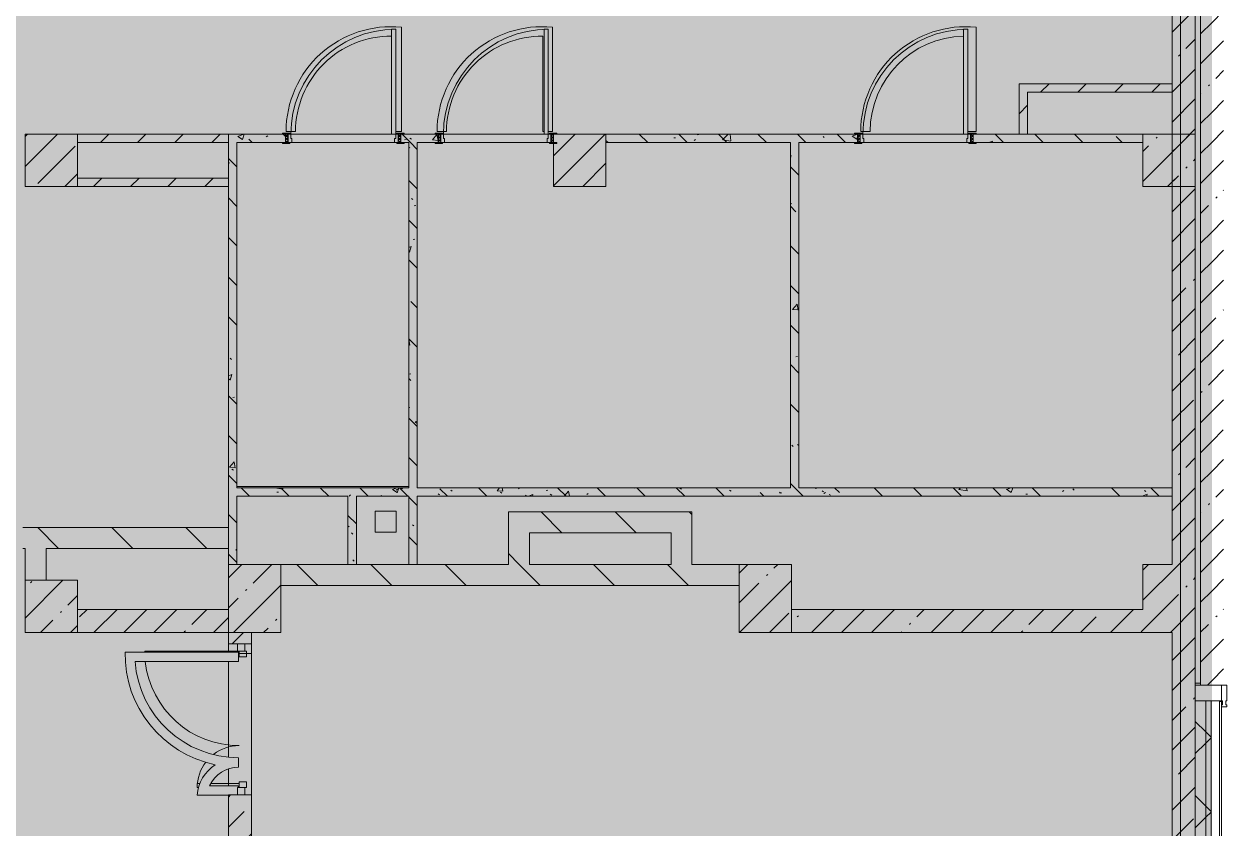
# Model space of a CAD drawing. Header units: millimetres. Extents: x 35147 to 231677, y -8553 to 29000.
# Drawn here: x 178197 to 189631, y 9037 to 16700 of the extents above; entities that cross this region are included whole.
import ezdxf

# ---------------------------------------------------------------- set-up
doc = ezdxf.new("R2010")
doc.units = ezdxf.units.MM
doc.linetypes.add('Осевая', pattern=[3175, 635, -476.25, 1587.5, -476.25])
doc.layers.add('A-DETL-GENF-2', color=7, linetype='Continuous', lineweight=9, true_color=0xc0c0c0, transparency=0.4)
for name, color, linetype, lineweight, true_color in [('A-DETL-GENF-5', 7, 'Continuous', 5, 0xb7b7b7), ('A-DOOR-2', 7, 'Continuous', 5, 0xaaaaaa), ('A-DOOR-3', 7, 'Continuous', 5, 0xe2e2e2), ('A-DOOR-4', 7, 'Continuous', 5, 0xb7b7b7), ('A-DOOR-FRAM-2', 7, 'Continuous', 5, 0xe2e2e2), ('A-DOOR-FRAM-3', 7, 'Continuous', 5, 0xaaaaaa), ('A-DOOR-FRAM-4', 7, 'Continuous', 5, 0xb7b7b7), ('A-FLOR-2', 7, 'Continuous', 5, 0xb7b7b7), ('A-GLAZ-CWMG-4', 7, 'Continuous', 5, 0x737373), ('A-WALL-3', 7, 'Continuous', 9, 0x737373), ('A-WALL-4', 7, 'Continuous', 5, 0x737373), ('I-WALL-4', 7, 'Continuous', 5, 0x737373), ('I-WALL-5', 7, 'Continuous', 5, 0x787878), ('S-COLS-2', 7, 'Continuous', 5, 0x737373)]:
    doc.layers.add(name, color=color, linetype=linetype, lineweight=lineweight, true_color=true_color)
for name, color, linetype, lineweight in [('A-GLAZ-CWMG-2', 7, 'Continuous', 5), ('A-WALL', 7, 'Continuous', 9), ('A-WALL-2', 7, 'Continuous', 5), ('I-WALL-3', 7, 'Continuous', 5), ('S-COLS-1', 7, 'Continuous', 5), ('Оси', 7, 'Continuous', 9), ('Оси-2', 7, 'Осевая', 9)]:
    doc.layers.add(name, color=color, linetype=linetype, lineweight=lineweight)
pattern_1 = [(45, (104667.4, 0), (-285.1231, 285.1231), []), (45, (104952.5, 0), (-285.1231, 285.1231), [504.031, -100.806, 16.764, -84.042])]
pattern_2 = [(135, (104667.4, 0), (-353.5534, -353.5534), [])]
pattern_3 = [(45, (104667.4, 0), (-353.5534, 353.5534), []), (135, (104667.4, 0), (-353.5534, -353.5534), [])]
pattern_4 = [(135, (104667.4, 0), (-377.1708, -377.1708), [533.4, -88.9, 17.78, -88.9]), (135, (104667.4, 376.94), (-377.1708, -377.1708), []), (50, (104667.4, 0), (637.6445, -55.7866), [66.675, -733.425]), (355, (104667.4, 0), (-123.3494, 668.699), [53.34, -586.74]), (100.451, (104720.5, -4.65), (514.299, 612.908), [56.665, -623.315]), (46.184, (104667.4, 177.8), (948.7764, -147.15), [100.012, -1100.137]), (96.636, (104746.45, 165.5), (830.909, 865.997), [84.998, -934.973]), (351.184, (104667.4, 177.8), (830.918, 865.988), [80.01, -880.11]), (21, (104756.3, 133.35), (530.6506, -357.9283), [66.675, -733.425]), (326, (104756.3, 133.35), (216.308, 644.6585), [53.34, -586.74]), (71.451, (104800.5, 103.5), (746.9596, 286.7243), [56.665, -623.315]), (37.5, (104667.39, 0), (10.81053, 295.9426), [16.764, -562.864, 16.764, -578.866, -588.962]), (37.5, (104667.39, 0), (10.81053, 295.9426), [-1175.258, 16.764, -572.198]), (7.5, (104667.4, 0), (233.8692, 350.6318), [16.764, -322.834, 16.764, -549.529, -224.472]), (7.5, (104667.4, 0), (233.8692, 350.6318), [-905.891, 16.764, -207.708]), (327.5, (104469.14, 0), (474.5678, -20.0513), [16.764, -205.486, 16.764, -676.656, -920.115]), (327.5, (104469.14, 0), (474.5678, -20.0513), [-915.67, 16.764, -903.351]), (317.5, (104380.24, 0), (518.4522, 88.9934), [16.764, -272.161, 16.764, -443.738, -653.415]), (317.5, (104380.24, 0), (518.4522, 88.9934), [-749.427, 16.764, -636.651])]
pattern_5 = [(135, (1751.41, 104.685), (-14.14214, -14.14214), []), (225, (1751.41, 104.685), (14.14214, -14.14214), [])]
pattern_6 = [(45, (-371.384, 104.685), (-14.1421, 14.1421), []), (135, (-371.384, 104.685), (-14.1421, -14.1421), [])]
pattern_7 = [(45, (104667.4, 0), (-176.7767, 176.7767), [])]

# ---------------------------------------------------------------- blocks, each defined once
blk = doc.blocks.new('BSC_Колонна _Прямоугольная - 650х500-23287315-2_9_2_птичка')
at = {"layer": 'S-COLS-1'}
h = blk.add_hatch(dxfattribs=at)
h.set_pattern_fill('FP_120', color=256, style=0, pattern_type=2)
h.set_pattern_definition([(135, (11225, -75730), (-285.1231, -285.1231), []), (135, (11225, -75444.88), (-285.1231, -285.1231), [504.031, -100.806, 16.764, -84.042])])
h.paths.add_polyline_path([(325, 250), (-325, 250), (-325, -250), (325, -250), (325, 111)])
at = {"layer": 'S-COLS-2'}
for p, q in [((325, 250), (-325, 250)), ((-325, 250), (-325, -250)), ((325, -250), (325, 250)), ((-325, -250), (325, -250))]:
    blk.add_line(p, q, dxfattribs=at)
blk = doc.blocks.new('BSC_Колонна _Прямоугольная - 500х500-V292-2_9_2_птичка')
at = {"layer": 'S-COLS-1'}
h = blk.add_hatch(dxfattribs=at)
h.set_pattern_fill('FP_121', color=256, style=0, pattern_type=2)
h.set_pattern_definition([(45, (-73790, -11150), (-285.1231, 285.1231), []), (45, (-73504.88, -11150), (-285.1231, 285.1231), [504.031, -100.806, 16.764, -84.042])])
h.paths.add_polyline_path([(-250, -250), (250, -250), (250, 250), (-250, 250), (-250, 71)])
at = {"layer": 'S-COLS-2'}
for p, q in [((250, 250), (-250, 250)), ((-250, 250), (-250, -250)), ((250, -250), (250, 250)), ((-250, -250), (250, -250))]:
    blk.add_line(p, q, dxfattribs=at)
blk = doc.blocks.new('BSC_Колонна _Прямоугольная - 500х500-V312-2_9_2_птичка')
at = {"layer": 'S-COLS-1'}
h = blk.add_hatch(dxfattribs=at)
h.set_pattern_fill('FP_135', color=256, style=0, pattern_type=2)
h.set_pattern_definition([(45, (-73790, -15400), (-285.1231, 285.1231), []), (45, (-73504.88, -15400), (-285.1231, 285.1231), [504.031, -100.806, 16.764, -84.042])])
h.paths.add_polyline_path([(-250, -250), (250, -250), (250, 250), (-250, 250)])
at = {"layer": 'S-COLS-2'}
for p, q in [((250, 250), (-250, 250)), ((-250, 250), (-250, -250)), ((250, -250), (250, 250)), ((-250, -250), (250, -250))]:
    blk.add_line(p, q, dxfattribs=at)
blk = doc.blocks.new('BSC_Колонна _Прямоугольная - 500х500-V313-2_9_2_птичка')
at = {"layer": 'S-COLS-1'}
h = blk.add_hatch(dxfattribs=at)
h.set_pattern_fill('FP_136', color=256, style=0, pattern_type=2)
h.set_pattern_definition([(45, (-78830, -15400), (-285.1231, 285.1231), []), (45, (-78544.88, -15400), (-285.1231, 285.1231), [504.031, -100.806, 16.764, -84.042])])
h.paths.add_polyline_path([(-250, -250), (250, -250), (250, 250), (-250, 250), (-250, 170), (-220, 170), (-220, 162), (-250, 162)])
at = {"layer": 'S-COLS-2'}
for p, q in [((250, 250), (-220, 250)), ((250, -250), (250, 250)), ((-250, 162), (-250, -250)), ((-250, -250), (250, -250))]:
    blk.add_line(p, q, dxfattribs=at)
blk = doc.blocks.new('110_Дверь_СКБ_1Ст_Внутренняя1 - Д-4 _л_ 1100x2100h_су мгн-32399984-2_9_2_птичка')
at = {"layer": 'A-DOOR-2'}
h = blk.add_hatch(dxfattribs=at)
h.set_pattern_fill('FP_38', color=256, style=0, pattern_type=2)
h.set_pattern_definition(pattern_5)
h.paths.add_polyline_path([(562.5, -40), (562.5, 40), (537.5, 40), (537.5, -40)])
at = {"layer": 'A-DOOR-3'}
h = blk.add_hatch(color=256, dxfattribs=at)
h.paths.add_polyline_path([(502.5, -40), (537.5, -40), (537.5, 40), (512.5, 40), (512.5, 0), (502.5, 0)])
h.paths.add_polyline_path([(-477.5, -40), (-477.5, 0), (-487.5, 0), (-487.5, 40), (-512.5, 40), (-512.5, -40)])
at = {"layer": 'A-DOOR-FRAM-2'}
for points in [[(472.5, 40), (512.5, 40), (512.5, 1040), (472.5, 1040), (472.5, 238.6)], [(-497.5, 40), (-497.5, 48), (-567.5, 48), (-567.5, 40)], [(592.5, 40), (592.5, 48), (522.5, 48), (522.5, 40)], [(-497.5, -48), (-497.5, -40), (-567.5, -40), (-567.5, -48)], [(592.5, -48), (592.5, -40), (522.5, -40), (522.5, -48)]]:
    blk.add_hatch(color=256, dxfattribs=at).paths.add_polyline_path(points)
at = {"layer": 'A-DOOR-FRAM-3'}
h = blk.add_hatch(dxfattribs=at)
h.set_pattern_fill('FP_39', color=256, style=0, pattern_type=2)
h.set_pattern_definition(pattern_6)
h.paths.add_polyline_path([(-512.5, -40), (-512.5, 40), (-537.5, 40), (-537.5, -40)])
at = {"layer": 'A-DOOR-4'}
for p, q in [((512.5, 1040), (472.5, 1040)), ((472.5, 1040), (472.5, 40)), ((512.5, 40), (512.5, 1040)), ((472.5, 40), (512.5, 40))]:
    blk.add_line(p, q, dxfattribs=at)
blk.add_arc((512.5, 40), 1000, 90, 180, dxfattribs=at)
at = {"layer": 'A-DOOR-FRAM-4'}
for p, q in [((-497.5, 48), (-567.5, 48)), ((-567.5, 48), (-567.5, 40)), ((-567.5, 40), (-497.5, 40)), ((-512.5, 40), (-537.5, 40)), ((-537.5, 40), (-537.5, -40)), ((-487.5, 40), (-512.5, 40)), ((-512.5, 40), (-512.5, -40)), ((-512.5, -40), (-512.5, 40)), ((-497.5, 40), (-512.5, 40)), ((-512.5, 40), (-512.5, 39)), ((-512.5, 39), (-497.5, 39)), ((-497.5, 40), (-497.5, 48)), ((-497.5, 39), (-497.5, 40)), ((-487.5, 0), (-487.5, 40)), ((-477.5, 0), (-487.5, 0)), ((-477.5, -40), (-477.5, 0)), ((512.5, 0), (502.5, 0)), ((502.5, 0), (502.5, -40)), ((512.5, 40), (512.5, 0)), ((537.5, 40), (512.5, 40)), ((592.5, 48), (522.5, 48)), ((522.5, 48), (522.5, 40)), ((537.5, 40), (522.5, 40)), ((522.5, 40), (522.5, 39)), ((522.5, 40), (592.5, 40)), ((522.5, 39), (537.5, 39)), ((537.5, -40), (537.5, 40)), ((562.5, 40), (537.5, 40)), ((537.5, 40), (537.5, -40)), ((537.5, 39), (537.5, 40)), ((562.5, -40), (562.5, 40)), ((592.5, 40), (592.5, 48)), ((-497.5, -40), (-567.5, -40)), ((-567.5, -40), (-567.5, -48)), ((-567.5, -48), (-497.5, -48)), ((-537.5, -40), (-512.5, -40)), ((-497.5, -39), (-512.5, -39)), ((-512.5, -39), (-512.5, -40)), ((-512.5, -40), (-477.5, -40)), ((-512.5, -40), (-497.5, -40)), ((-497.5, -40), (-497.5, -39)), ((-497.5, -48), (-497.5, -40)), ((502.5, -40), (537.5, -40)), ((537.5, -39), (522.5, -39)), ((522.5, -39), (522.5, -40)), ((522.5, -40), (537.5, -40)), ((592.5, -40), (522.5, -40)), ((522.5, -40), (522.5, -48)), ((522.5, -48), (592.5, -48)), ((537.5, -40), (537.5, -39)), ((537.5, -40), (562.5, -40)), ((592.5, -48), (592.5, -40))]:
    blk.add_line(p, q, dxfattribs=at)
blk = doc.blocks.new('Прямоугольный импост - Импост структурный с накладкой - 190мм-23946641-2_9_2_птичка')
at = {"layer": 'A-GLAZ-CWMG-2'}
for p, q in [((0, 17), (-50, 17)), ((-50, 17), (-50, 0)), ((-50, 0), (-40, 0)), ((-40, 0), (-40, -40)), ((-10, -40), (-10, 0)), ((-10, 0), (0, 0)), ((0, 0), (0, 17)), ((-40, -40), (-50, -40)), ((-50, -40), (-50, -190)), ((0, -40), (-10, -40)), ((0, -190), (0, -40)), ((-50, -190), (0, -190))]:
    blk.add_line(p, q, dxfattribs=at)
blk = doc.blocks.new('110_Дверь_СКБ_1Ст_Внутренняя1 - Д-5 _л_ 1100x2100h_су мгн EIW30-32897889-2_9_2_птичка')
at = {"layer": 'A-DOOR-2'}
h = blk.add_hatch(dxfattribs=at)
h.set_pattern_fill('FP_38', color=256, style=0, pattern_type=2)
h.set_pattern_definition(pattern_5)
h.paths.add_polyline_path([(562.5, -40), (562.5, 40), (537.5, 40), (537.5, -40)])
at = {"layer": 'A-DOOR-3'}
h = blk.add_hatch(color=256, dxfattribs=at)
h.paths.add_polyline_path([(502.5, -40), (537.5, -40), (537.5, 40), (512.5, 40), (512.5, 0), (502.5, 0)])
h.paths.add_polyline_path([(-477.5, -40), (-477.5, 0), (-487.5, 0), (-487.5, 40), (-512.5, 40), (-512.5, -40)])
at = {"layer": 'A-DOOR-FRAM-2'}
for points in [[(472.5, 40), (512.5, 40), (512.5, 1040), (472.5, 1040), (472.5, 238.6)], [(-497.5, 40), (-497.5, 48), (-567.5, 48), (-567.5, 40)], [(592.5, 40), (592.5, 48), (522.5, 48), (522.5, 40)], [(-497.5, -48), (-497.5, -40), (-567.5, -40), (-567.5, -48)], [(592.5, -48), (592.5, -40), (522.5, -40), (522.5, -48)]]:
    blk.add_hatch(color=256, dxfattribs=at).paths.add_polyline_path(points)
at = {"layer": 'A-DOOR-FRAM-3'}
h = blk.add_hatch(dxfattribs=at)
h.set_pattern_fill('FP_39', color=256, style=0, pattern_type=2)
h.set_pattern_definition(pattern_6)
h.paths.add_polyline_path([(-512.5, -40), (-512.5, 40), (-537.5, 40), (-537.5, -40)])
at = {"layer": 'A-DOOR-4'}
for p, q in [((512.5, 1040), (472.5, 1040)), ((472.5, 1040), (472.5, 40)), ((512.5, 40), (512.5, 1040)), ((472.5, 40), (512.5, 40))]:
    blk.add_line(p, q, dxfattribs=at)
blk.add_arc((512.5, 40), 1000, 90, 180, dxfattribs=at)
at = {"layer": 'A-DOOR-FRAM-4'}
for p, q in [((-497.5, 48), (-567.5, 48)), ((-567.5, 48), (-567.5, 40)), ((-567.5, 40), (-497.5, 40)), ((-512.5, 40), (-537.5, 40)), ((-537.5, 40), (-537.5, -40)), ((-487.5, 40), (-512.5, 40)), ((-512.5, 40), (-512.5, -40)), ((-512.5, -40), (-512.5, 40)), ((-497.5, 40), (-512.5, 40)), ((-512.5, 40), (-512.5, 39)), ((-512.5, 39), (-497.5, 39)), ((-497.5, 40), (-497.5, 48)), ((-497.5, 39), (-497.5, 40)), ((-487.5, 0), (-487.5, 40)), ((-477.5, 0), (-487.5, 0)), ((-477.5, -40), (-477.5, 0)), ((512.5, 0), (502.5, 0)), ((502.5, 0), (502.5, -40)), ((512.5, 40), (512.5, 0)), ((537.5, 40), (512.5, 40)), ((592.5, 48), (522.5, 48)), ((522.5, 48), (522.5, 40)), ((537.5, 40), (522.5, 40)), ((522.5, 40), (522.5, 39)), ((522.5, 40), (592.5, 40)), ((522.5, 39), (537.5, 39)), ((537.5, -40), (537.5, 40)), ((562.5, 40), (537.5, 40)), ((537.5, 40), (537.5, -40)), ((537.5, 39), (537.5, 40)), ((562.5, -40), (562.5, 40)), ((592.5, 40), (592.5, 48)), ((-497.5, -40), (-567.5, -40)), ((-567.5, -40), (-567.5, -48)), ((-567.5, -48), (-497.5, -48)), ((-537.5, -40), (-512.5, -40)), ((-497.5, -39), (-512.5, -39)), ((-512.5, -39), (-512.5, -40)), ((-512.5, -40), (-477.5, -40)), ((-512.5, -40), (-497.5, -40)), ((-497.5, -40), (-497.5, -39)), ((-497.5, -48), (-497.5, -40)), ((502.5, -40), (537.5, -40)), ((537.5, -39), (522.5, -39)), ((522.5, -39), (522.5, -40)), ((522.5, -40), (537.5, -40)), ((592.5, -40), (522.5, -40)), ((522.5, -40), (522.5, -48)), ((522.5, -48), (592.5, -48)), ((537.5, -40), (537.5, -39)), ((537.5, -40), (562.5, -40)), ((592.5, -48), (592.5, -40))]:
    blk.add_line(p, q, dxfattribs=at)
blk = doc.blocks.new('BSC_Колонна _Прямоугольная - 650х500-V358-2_9_2_птичка')
at = {"layer": 'S-COLS-1'}
h = blk.add_hatch(dxfattribs=at)
h.set_pattern_fill('FP_172', color=256, style=0, pattern_type=2)
h.set_pattern_definition([(135, (11225, -80600), (-285.1231, -285.1231), []), (135, (11225, -80314.88), (-285.1231, -285.1231), [504.031, -100.806, 16.764, -84.042])])
h.paths.add_polyline_path([(325, 250), (-325, 250), (-325, -250), (325, -250), (325, -121)])
at = {"layer": 'S-COLS-2'}
for p, q in [((325, 250), (-325, 250)), ((-325, 250), (-325, -250)), ((325, -250), (325, 250)), ((-325, -250), (325, -250))]:
    blk.add_line(p, q, dxfattribs=at)
blk = doc.blocks.new('Прямоугольный импост - 50 x 70 мм-V402-2_9_2_птичка')
at = {"layer": 'A-GLAZ-CWMG-4'}
for p, q in [((-70, 35), (0, 35)), ((-70, -35), (-70, 35)), ((0, 35), (0, -35)), ((0, -35), (-70, -35))]:
    blk.add_line(p, q, dxfattribs=at)
blk = doc.blocks.new('Дверь_Витражная_остекление_ - ДВН_ДАО_Главный вход_1200 в свету Д-22 _п_-32403398-2_9_2_птичка')
at = {"layer": 'A-DOOR-3'}
blk.add_hatch(color=256, dxfattribs=at).paths.add_polyline_path([(610, 24), (610, 20), (650, 24), (650, 920), (642, 920), (642, 24)])
h = blk.add_hatch(color=256, dxfattribs=at)
h.paths.add_polyline_path([(-650, 408), (-650, 407), (-610, 392), (-610, 420), (-650, 420)])
h.paths.add_polyline_path([(-650, 27), (-650, 20), (-610, 20), (-610, 289), (-633, 302), (-633, 27)])
at = {"layer": 'A-DETL-GENF-5'}
for p, q in [((650, 920), (642, 920)), ((650, 35), (650, 920)), ((-610, 420), (-650, 420)), ((-650, 420), (-650, 407)), ((-610, 392), (-610, 420)), ((-610, 20), (-610, 289)), ((-650, 20), (-610, 20)), ((-595, 20), (-650, 20)), ((-595, -50), (-595, 20)), ((595, -50), (595, 20)), ((595, 20), (650, 20)), ((610, 20), (650, 20)), ((-650, -35), (-650, -50)), ((-650, -50), (-595, -50)), ((650, -50), (595, -50)), ((650, -35), (650, -50))]:
    blk.add_line(p, q, dxfattribs=at)
at = {"layer": 'A-DOOR-4'}
for p, q in [((650, 920), (650, 35)), ((-650, 420), (-650, 407))]:
    blk.add_line(p, q, dxfattribs=at)
for centre, radius, start, end in [((650, 20), 900, 90, 90.5109), ((650, 20), 900, 96.319, 180), ((-650, 20), 400, 52.4742, 90), ((-650, 20), 400, 360, 37.0443)]:
    blk.add_arc(centre, radius, start, end, dxfattribs=at)
blk = doc.blocks.new('Прямоугольный импост - 50 x 70 мм-V394-2_9_2_птичка')
at = {"layer": 'A-GLAZ-CWMG-4'}
for p, q in [((0, 35), (-70, 35)), ((-70, 35), (-70, -35)), ((0, -35), (0, 35)), ((-70, -35), (0, -35))]:
    blk.add_line(p, q, dxfattribs=at)

msp = doc.modelspace()

# ---------------------------------------------------------------- hatches: boundary and pattern name
at = {"layer": 'A-DETL-GENF-2'}
msp.add_hatch(color=256, dxfattribs=at).paths.add_polyline_path([(180508.3, -280), (180527.4, -280), (180527.4, 3300), (189527.4, 3300), (189527.4, 27350), (146577.4, 27350), (146577.4, 23778), (143427.4, 23778), (143427.4, -280), (179580.8, -280)])
at = {"layer": 'A-WALL-2'}
h = msp.add_hatch(dxfattribs=at)
h.set_pattern_fill('FP_84', color=256, style=0, pattern_type=2)
h.set_pattern_definition(pattern_3)
h.paths.add_polyline_path([(189367.4, 3450), (189467.4, 3450), (189467.4, 10250), (189367.4, 10250), (189367.4, 3550)])
h = msp.add_hatch(dxfattribs=at)
h.set_pattern_fill('FP_84', color=256, style=0, pattern_type=2)
h.set_pattern_definition(pattern_3)
h.paths.add_polyline_path([(189517.4, 3400), (189517.4, 10250), (189467.4, 10250), (189467.4, 3400)])
at = {"layer": 'I-WALL-3'}
h = msp.add_hatch(dxfattribs=at)
h.set_pattern_fill('FP_92', color=256, style=0, pattern_type=2)
h.set_pattern_definition(pattern_1)
h.paths.add_polyline_path([(189367.4, 15150), (189367.4, 15530), (189147.4, 15530), (189147.4, 15150)])
h.paths.add_polyline_path([(189147.4, 18570), (189367.4, 18570), (189367.4, 18600), (189147.4, 18600)])
h.paths.add_polyline_path([(189367.4, 19100), (189367.4, 22700), (189147.4, 22700), (189147.4, 19100), (189155.8, 19100)])
h.paths.add_polyline_path([(189271.5, 23200), (189367.4, 23200), (189367.4, 26600), (189147.4, 26600), (189147.4, 23200)])
h = msp.add_hatch(dxfattribs=at)
h.set_pattern_fill('FP_92', color=256, style=0, pattern_type=2)
h.set_pattern_definition(pattern_1)
h.paths.add_polyline_path([(189147.4, 15530), (189367.4, 15530), (189367.4, 17270), (189147.4, 17270), (189147.4, 15848.6)])
h.paths.add_polyline_path([(189367.4, 18370), (189367.4, 18570), (189147.4, 18570), (189147.4, 18370)])
h = msp.add_hatch(dxfattribs=at)
h.set_pattern_fill('FP_92', color=256, style=0, pattern_type=2)
h.set_pattern_definition(pattern_1)
h.paths.add_polyline_path([(189417.4, 16300), (189527.4, 16300), (189527.4, 17270), (189417.4, 17270), (189417.4, 17005.5)])
h = msp.add_hatch(dxfattribs=at)
h.set_pattern_fill('FP_92', color=256, style=0, pattern_type=2)
h.set_pattern_definition(pattern_1)
h.paths.add_polyline_path([(189637.4, 16300), (189637.4, 17270), (189527.4, 17270), (189527.4, 16300)])
h = msp.add_hatch(dxfattribs=at)
h.set_pattern_fill('FP_92', color=256, style=0, pattern_type=2)
h.set_pattern_definition(pattern_1)
h.paths.add_polyline_path([(189527.4, 10400), (189527.4, 16300), (189417.4, 16300), (189417.4, 10400)])
h = msp.add_hatch(dxfattribs=at)
h.set_pattern_fill('FP_92', color=256, style=0, pattern_type=2)
h.set_pattern_definition(pattern_1)
h.paths.add_polyline_path([(189527.4, 10400), (189637.4, 10400), (189637.4, 16300), (189527.4, 16300), (189527.4, 10642.6)])
h = msp.add_hatch(dxfattribs=at)
h.set_pattern_fill('FP_96', color=256, style=0, pattern_type=2)
h.set_pattern_definition(pattern_7)
h.paths.add_polyline_path([(187687.4, 15650), (187767.4, 15650), (187767.4, 16130), (187687.4, 16130), (187687.4, 15848.6)])
h = msp.add_hatch(dxfattribs=at)
h.set_pattern_fill('FP_96', color=256, style=0, pattern_type=2)
h.set_pattern_definition(pattern_7)
h.paths.add_polyline_path([(189147.4, 16050), (189147.4, 16130), (187767.4, 16130), (187767.4, 16050), (188856, 16050)])
h = msp.add_hatch(dxfattribs=at)
h.set_pattern_fill('FP_96', color=256, style=0, pattern_type=2)
h.set_pattern_definition(pattern_7)
h.paths.add_polyline_path([(180147.4, 15570), (180147.4, 15650), (178707.4, 15650), (178707.4, 15570), (179580.8, 15570)])
h = msp.add_hatch(dxfattribs=at)
h.set_pattern_fill('FP_96', color=256, style=0, pattern_type=2)
h.set_pattern_definition(pattern_7)
h.paths.add_polyline_path([(180147.4, 15150), (180147.4, 15230), (178707.4, 15230), (178707.4, 15150), (179580.8, 15150)])
h = msp.add_hatch(dxfattribs=at)
h.set_pattern_fill('FP_92', color=256, style=0, pattern_type=2)
h.set_pattern_definition(pattern_1)
h.paths.add_polyline_path([(189367.4, 4050), (189367.4, 10900), (189147.4, 10900), (189147.4, 4050)])
h.paths.add_polyline_path([(189147.4, 11550), (189367.4, 11550), (189367.4, 15150), (189147.4, 15150), (189147.4, 12200)])
h = msp.add_hatch(dxfattribs=at)
h.set_pattern_fill('FP_95', color=256, style=0, pattern_type=2)
h.set_pattern_definition(pattern_2)
h.paths.add_polyline_path([(183017.4, 11550), (183017.4, 12050), (182817.4, 12050), (182817.4, 11550)])
h = msp.add_hatch(dxfattribs=at)
h.set_pattern_fill('FP_95', color=256, style=0, pattern_type=2)
h.set_pattern_definition(pattern_2)
h.paths.add_polyline_path([(183290.9, 11850), (184367.4, 11850), (184367.4, 12050), (183017.4, 12050), (183017.4, 11850)])
h = msp.add_hatch(dxfattribs=at)
h.set_pattern_fill('FP_95', color=256, style=0, pattern_type=2)
h.set_pattern_definition(pattern_2)
h.paths.add_polyline_path([(184567.4, 11550), (184567.4, 12050), (184367.4, 12050), (184367.4, 11550)])
h = msp.add_hatch(dxfattribs=at)
h.set_pattern_fill('FP_95', color=256, style=0, pattern_type=2)
h.set_pattern_definition(pattern_2)
h.paths.add_polyline_path([(173312.4, 11700), (173421.4, 11700), (173421.4, 11900), (173312.4, 11900), (173312.4, 11799.5)])
h.paths.add_polyline_path([(180147.4, 11700), (180147.4, 11900), (178187.4, 11900), (178187.4, 11700), (179580.8, 11700)])
h.paths.add_polyline_path([(174977.4, 11700), (174977.4, 11900), (174901.4, 11900), (174901.4, 11700), (174943.2, 11700)])
h.paths.add_polyline_path([(175497.4, 11700), (175497.4, 11900), (175477.4, 11900), (175477.4, 11700)])
h = msp.add_hatch(dxfattribs=at)
h.set_pattern_fill('FP_95', color=256, style=0, pattern_type=2)
h.set_pattern_definition(pattern_2)
h.paths.add_polyline_path([(183290.9, 11350), (185017.4, 11350), (185017.4, 11550), (180647.4, 11550), (180647.4, 11350), (182363.4, 11350)])
h = msp.add_hatch(dxfattribs=at)
h.set_pattern_fill('FP_92', color=256, style=0, pattern_type=2)
h.set_pattern_definition(pattern_1)
h.paths.add_polyline_path([(179580.8, 10900), (180147.4, 10900), (180147.4, 11120), (178707.4, 11120), (178707.4, 10900)])
h = msp.add_hatch(dxfattribs=at)
h.set_pattern_fill('FP_92', color=256, style=0, pattern_type=2)
h.set_pattern_definition(pattern_1)
h.paths.add_polyline_path([(188867.4, 10900), (188867.4, 11120), (185517.4, 11120), (185517.4, 10900), (188856, 10900)])
h = msp.add_hatch(dxfattribs=at)
h.set_pattern_fill('FP_92', color=256, style=0, pattern_type=2)
h.set_pattern_definition(pattern_1)
h.paths.add_polyline_path([(180147.4, 7900), (180367.4, 7900), (180367.4, 9352.3), (180147.4, 9352.3), (180147.4, 8200)])
h.paths.add_polyline_path([(180147.4, 10792.3), (180367.4, 10792.3), (180367.4, 10900), (180147.4, 10900)])
at = {"layer": 'I-WALL-5'}
h = msp.add_hatch(dxfattribs=at)
h.set_pattern_fill('FP_101', color=256, style=0, pattern_type=2)
h.set_pattern_definition(pattern_4)
h.paths.add_polyline_path([(180227.4, 11550), (180227.4, 15650), (180147.4, 15650), (180147.4, 11550)])
h = msp.add_hatch(dxfattribs=at)
h.set_pattern_fill('FP_101', color=256, style=0, pattern_type=2)
h.set_pattern_definition(pattern_4)
h.paths.add_polyline_path([(185119.1, 15570), (186147.4, 15570), (186147.4, 15650), (183747.4, 15650), (183747.4, 15570)])
h.paths.add_polyline_path([(188867.4, 15570), (188867.4, 15650), (187247.4, 15650), (187247.4, 15570), (188856, 15570)])
h.paths.add_polyline_path([(181867.2, 15570), (182147.4, 15570), (182147.4, 15650), (181792.2, 15650), (181792.2, 15570), (181822.2, 15570)])
h.paths.add_polyline_path([(180227.4, 15570), (180692.2, 15570), (180692.2, 15650), (180227.4, 15650)])
h = msp.add_hatch(dxfattribs=at)
h.set_pattern_fill('FP_101', color=256, style=0, pattern_type=2)
h.set_pattern_definition(pattern_4)
h.paths.add_polyline_path([(181947.2, 11550), (181947.2, 15570), (181867.2, 15570), (181867.2, 11550)])
h = msp.add_hatch(dxfattribs=at)
h.set_pattern_fill('FP_101', color=256, style=0, pattern_type=2)
h.set_pattern_definition(pattern_4)
h.paths.add_polyline_path([(185587.2, 12280), (185587.2, 15570), (185507.2, 15570), (185507.2, 12280)])
h = msp.add_hatch(dxfattribs=at)
h.set_pattern_fill('FP_101', color=256, style=0, pattern_type=2)
h.set_pattern_definition(pattern_4)
h.paths.add_polyline_path([(181867.2, 12200), (181867.2, 12280), (180227.4, 12280), (180227.4, 12200), (181435.9, 12200)])
h = msp.add_hatch(dxfattribs=at)
h.set_pattern_fill('FP_101', color=256, style=0, pattern_type=2)
h.set_pattern_definition(pattern_4)
h.paths.add_polyline_path([(189147.4, 12200), (189147.4, 12280), (181947.2, 12280), (181947.2, 12200), (188856, 12200)])
h = msp.add_hatch(dxfattribs=at)
h.set_pattern_fill('FP_101', color=256, style=0, pattern_type=2)
h.set_pattern_definition(pattern_4)
h.paths.add_polyline_path([(181367.2, 11550), (181367.2, 12200), (181287.2, 12200), (181287.2, 11550)])
at = {"layer": 'S-COLS-1'}
h = msp.add_hatch(dxfattribs=at)
h.set_pattern_fill('FP_92', color=256, style=0, pattern_type=2)
h.set_pattern_definition(pattern_1)
h.paths.add_polyline_path([(189367.4, 15150), (189367.4, 15650), (188867.4, 15650), (188867.4, 15150)])
h = msp.add_hatch(dxfattribs=at)
h.set_pattern_fill('FP_92', color=256, style=0, pattern_type=2)
h.set_pattern_definition(pattern_1)
h.paths.add_polyline_path([(189147.4, 10900), (189367.4, 10900), (189367.4, 11550), (188867.4, 11550), (188867.4, 10900)])

# ---------------------------------------------------------------- linework, layer by layer
at = {"layer": 'A-FLOR-2'}
for p, q in [((181796.5, 15674.2), (181796.5, 16669.2)), ((183146.5, 16584.1), (183146.5, 15674.2)), ((183236.5, 15674.2), (183236.5, 16669.2)), ((187276.5, 15674.2), (187276.5, 16669.2)), ((180696.5, 15675.2), (180786.5, 15675.2)), ((181742.2, 15674.2), (181796.5, 15674.2)), ((182136.5, 15675.2), (182226.5, 15675.2)), ((183146.5, 15674.2), (183157.4, 15674.2)), ((183197.4, 15674.2), (183236.5, 15674.2)), ((186176.5, 15675.2), (186266.5, 15675.2)), ((187197.4, 15674.2), (187276.5, 15674.2)), ((181702.2, 15650), (180742.2, 15650)), ((180227.2, 12291), (181867.2, 12291)), ((181547.9, 12057), (181747.9, 12057)), ((181547.9, 11857), (181547.9, 12057)), ((181747.9, 12057), (181747.9, 11857)), ((181747.9, 11857), (181547.9, 11857)), ((180147.4, 10714.4), (180147.4, 10792.3)), ((180367.4, 10792.3), (180367.4, 10700)), ((180244.4, 10714.4), (179161.7, 10714.4)), ((180244.4, 10624.7), (180244.4, 10714.4)), ((180367.4, 10700), (180244.4, 10700)), ((179256.8, 10624.7), (180244.4, 10624.7)), ((189367.4, 10417.9), (189417.4, 10417.9)), ((180244.4, 9617.4), (180244.4, 9707)), ((180241.4, 9439.5), (179966.4, 9439.5)), ((180241.4, 9422.3), (180241.4, 9439.5)), ((179847.4, 9350.1), (180147.4, 9350.1))]:
    msp.add_line(p, q, dxfattribs=at)
for centre, radius, start, end in [((181696.5, 15674.2), 1000, 84.26083, 179.9427), ((181696.5, 15674.2), 910, 89.63868, 179.93704), ((183136.5, 15674.2), 1000, 84.26083, 179.9427), ((183136.5, 15674.2), 910, 89.37036, 179.93704), ((187176.5, 15674.2), 1000, 84.26083, 179.9427), ((187176.5, 15674.2), 910, 91.20322, 179.93704), ((180240.5, 10696.2), 1079, 179.03315, 258.2109), ((180244.4, 10697.3), 990.3, 184.20575, 270), ((180240.5, 9312.2), 395, 123.92463, 174.49945), ((180244.4, 9311.2), 306.2, 90, 155.21522)]:
    msp.add_arc(centre, radius, start, end, dxfattribs=at)
at = {"layer": 'A-WALL'}
for p, q in [((189597.4, 3320), (189597.4, 10250)), ((189597.4, 10250), (189617.4, 10250)), ((189597.4, 10247), (189617.4, 10247)), ((189617.4, 10242), (189597.4, 10242))]:
    msp.add_line(p, q, dxfattribs=at)
at = {"layer": 'A-WALL-2'}
for p, q in [((189617.4, 3300), (189617.4, 10400)), ((189627.4, 10242), (189617.4, 10242))]:
    msp.add_line(p, q, dxfattribs=at)
at = {"layer": 'A-WALL-3'}
for p, q in [((189147.4, 16130), (189147.4, 16050)), ((180147.4, 15570), (180147.4, 15650)), ((187687.4, 15650), (187767.4, 15650)), ((180147.4, 15150), (180147.4, 15230)), ((189147.4, 12200), (189147.4, 12280)), ((181287.2, 11550), (181367.2, 11550)), ((181867.2, 11550), (181947.2, 11550)), ((189367.4, 10250), (189597.4, 10250)), ((189467.4, 3450), (189467.4, 10250)), ((189517.4, 3400), (189517.4, 10250))]:
    msp.add_line(p, q, dxfattribs=at)
at = {"layer": 'A-WALL-4'}
msp.add_line((189417.4, 10400), (189367.4, 10400), dxfattribs=at)
at = {"layer": 'I-WALL-3'}
msp.add_line((189417.4, 10400), (189637.4, 10400), dxfattribs=at)
at = {"layer": 'I-WALL-4'}
for p, q in [((189417.4, 17270), (189417.4, 10400)), ((189147.4, 17240), (189147.4, 16130)), ((189367.4, 11550), (189367.4, 17240)), ((187687.4, 16130), (187687.4, 15650)), ((189147.4, 16130), (187687.4, 16130)), ((187767.4, 15650), (187767.4, 16050)), ((187767.4, 16050), (189147.4, 16050)), ((189147.4, 16050), (189147.4, 12280)), ((180662.2, 15650), (178707.4, 15650)), ((178707.4, 15570), (180147.4, 15570)), ((180147.4, 15570), (180147.4, 15230)), ((180227.4, 12280), (180227.4, 15570)), ((180227.4, 15570), (180662.2, 15570)), ((180742.2, 15650), (181702.2, 15650)), ((181732.2, 15570), (180752.2, 15570)), ((182117.4, 15650), (181822.2, 15650)), ((181822.2, 15570), (181867.2, 15570)), ((181867.2, 15570), (181867.2, 12280)), ((181947.2, 15570), (182117.4, 15570)), ((181947.2, 12280), (181947.2, 15570)), ((182197.4, 15650), (183157.4, 15650)), ((183187.4, 15570), (182207.4, 15570)), ((185145.9, 15650), (183747.4, 15650)), ((183747.4, 15570), (185507.2, 15570)), ((186117.4, 15650), (185149, 15650)), ((185507.2, 15570), (185507.2, 12280)), ((185587.2, 15570), (186117.4, 15570)), ((185587.2, 12280), (185587.2, 15570)), ((186197.4, 15650), (187157.4, 15650)), ((187187.4, 15570), (186207.4, 15570)), ((187687.4, 15650), (187277.4, 15650)), ((187277.4, 15570), (188867.4, 15570)), ((188867.4, 15650), (187767.4, 15650)), ((188867.4, 15570), (188867.4, 15650)), ((180147.4, 15230), (178707.4, 15230)), ((178707.4, 15150), (180147.4, 15150)), ((180147.4, 15150), (180147.4, 11550)), ((181867.2, 12280), (180227.4, 12280)), ((185507.2, 12280), (181947.2, 12280)), ((189147.4, 12280), (185587.2, 12280)), ((180227.4, 11550), (180227.4, 12200)), ((180227.4, 12200), (181287.2, 12200)), ((181287.2, 12200), (181287.2, 11550)), ((181367.2, 12200), (181867.2, 12200)), ((181367.2, 11550), (181367.2, 12200)), ((181867.2, 12200), (181867.2, 11550)), ((181947.2, 11550), (181947.2, 12200)), ((181947.2, 12200), (189147.4, 12200)), ((189147.4, 12200), (189147.4, 11550)), ((182817.4, 12050), (182817.4, 11550)), ((184567.4, 12050), (182817.4, 12050)), ((184567.4, 11550), (184567.4, 12050)), ((180147.4, 11900), (178187.4, 11900)), ((183017.4, 11550), (183017.4, 11850)), ((183017.4, 11850), (184367.4, 11850)), ((184367.4, 11850), (184367.4, 11550)), ((178207.4, 11700), (178187.4, 11700)), ((178207.4, 11700), (178207.4, 11400)), ((178407.4, 11700), (180147.4, 11700)), ((178407.4, 11400), (178407.4, 11700)), ((181287.2, 11550), (180647.4, 11550)), ((181867.2, 11550), (181367.2, 11550)), ((182817.4, 11550), (181947.2, 11550)), ((184367.4, 11550), (183017.4, 11550)), ((185017.4, 11550), (184567.4, 11550)), ((180647.4, 11350), (185017.4, 11350)), ((180147.4, 11120), (178707.4, 11120)), ((188867.4, 11120), (185517.4, 11120)), ((178707.4, 10900), (180147.4, 10900)), ((180147.4, 10900), (180147.4, 10792.3)), ((180367.4, 4050), (180367.4, 10900)), ((185517.4, 10900), (188867.4, 10900)), ((189147.4, 10900), (189147.4, 4050)), ((189367.4, 4050), (189367.4, 10900)), ((180147.4, 10792.3), (180367.4, 10792.3)), ((180147.4, 9712.2), (180147.4, 10624.7)), ((180147.4, 9439.5), (180147.4, 9600.4)), ((180147.4, 9352.3), (180147.4, 8280)), ((180367.4, 9352.3), (180147.4, 9352.3))]:
    msp.add_line(p, q, dxfattribs=at)
at = {"layer": 'S-COLS-2'}
for p, q in [((189367.4, 15650), (188867.4, 15650)), ((188867.4, 15650), (188867.4, 15150)), ((189367.4, 15150), (189367.4, 15650)), ((188867.4, 15150), (189367.4, 15150)), ((189147.4, 11550), (188867.4, 11550)), ((188867.4, 11550), (188867.4, 11120)), ((189367.4, 10900), (189367.4, 11550)), ((188867.4, 10900), (189147.4, 10900))]:
    msp.add_line(p, q, dxfattribs=at)
at = {"layer": 'Оси'}
for p, q in [((189227.4, 10029.8), (189227.4, 21915.1)), ((189227.4, -1906.3), (189227.4, 9979))]:
    msp.add_line(p, q, dxfattribs=at)
at = {"layer": 'Оси-2'}
msp.add_line((189227.4, 9979), (189227.4, 10029.8), dxfattribs=at)

# ---------------------------------------------------------------- block references
at = {"layer": 'A-DOOR-4'}
for name, p in [('110_Дверь_СКБ_1Ст_Внутренняя1 - Д-5 _л_ 1100x2100h_су мгн EIW30-32897889-2_9_2_птичка', (181229.7, 15610)), ('110_Дверь_СКБ_1Ст_Внутренняя1 - Д-4 _л_ 1100x2100h_су мгн-32399984-2_9_2_птичка', (182684.9, 15610)), ('110_Дверь_СКБ_1Ст_Внутренняя1 - Д-4 _л_ 1100x2100h_су мгн-32399984-2_9_2_птичка', (186684.9, 15610))]:
    msp.add_blockref(name, p, dxfattribs=at)
at = {"layer": 'A-DOOR-4', "rotation": 89.99999999999997}
msp.add_blockref('Дверь_Витражная_остекление_ - ДВН_ДАО_Главный вход_1200 в свету Д-22 _п_-32403398-2_9_2_птичка', (180268.4, 10072.3), dxfattribs=at)
at = {"layer": 'A-GLAZ-CWMG-2', "rotation": 180}
msp.add_blockref('Прямоугольный импост - Импост структурный с накладкой - 190мм-23946641-2_9_2_птичка', (189617.4, 10210), dxfattribs=at)
at = {"layer": 'A-GLAZ-CWMG-4', "extrusion": (0, 0, -1), "rotation": 90.00000000000004}
msp.add_blockref('Прямоугольный импост - 50 x 70 мм-V402-2_9_2_птичка', (-180268.4, 10792.3), dxfattribs=at)
at = {"layer": 'A-GLAZ-CWMG-4', "rotation": 269.9999999999999}
msp.add_blockref('Прямоугольный импост - 50 x 70 мм-V394-2_9_2_птичка', (180268.4, 9352.3), dxfattribs=at)
at = {"layer": 'S-COLS-2'}
for name, p in [('BSC_Колонна _Прямоугольная - 500х500-V312-2_9_2_птичка', (178457.4, 15400)), ('BSC_Колонна _Прямоугольная - 500х500-V313-2_9_2_птичка', (183497.4, 15400)), ('BSC_Колонна _Прямоугольная - 500х500-V292-2_9_2_птичка', (178457.4, 11150))]:
    msp.add_blockref(name, p, dxfattribs=at)
at = {"layer": 'S-COLS-2', "rotation": 270.0000000000007}
for name, p in [('BSC_Колонна _Прямоугольная - 650х500-23287315-2_9_2_птичка', (180397.4, 11225)), ('BSC_Колонна _Прямоугольная - 650х500-V358-2_9_2_птичка', (185267.4, 11225))]:
    msp.add_blockref(name, p, dxfattribs=at)

doc.saveas('drawing.dxf')
